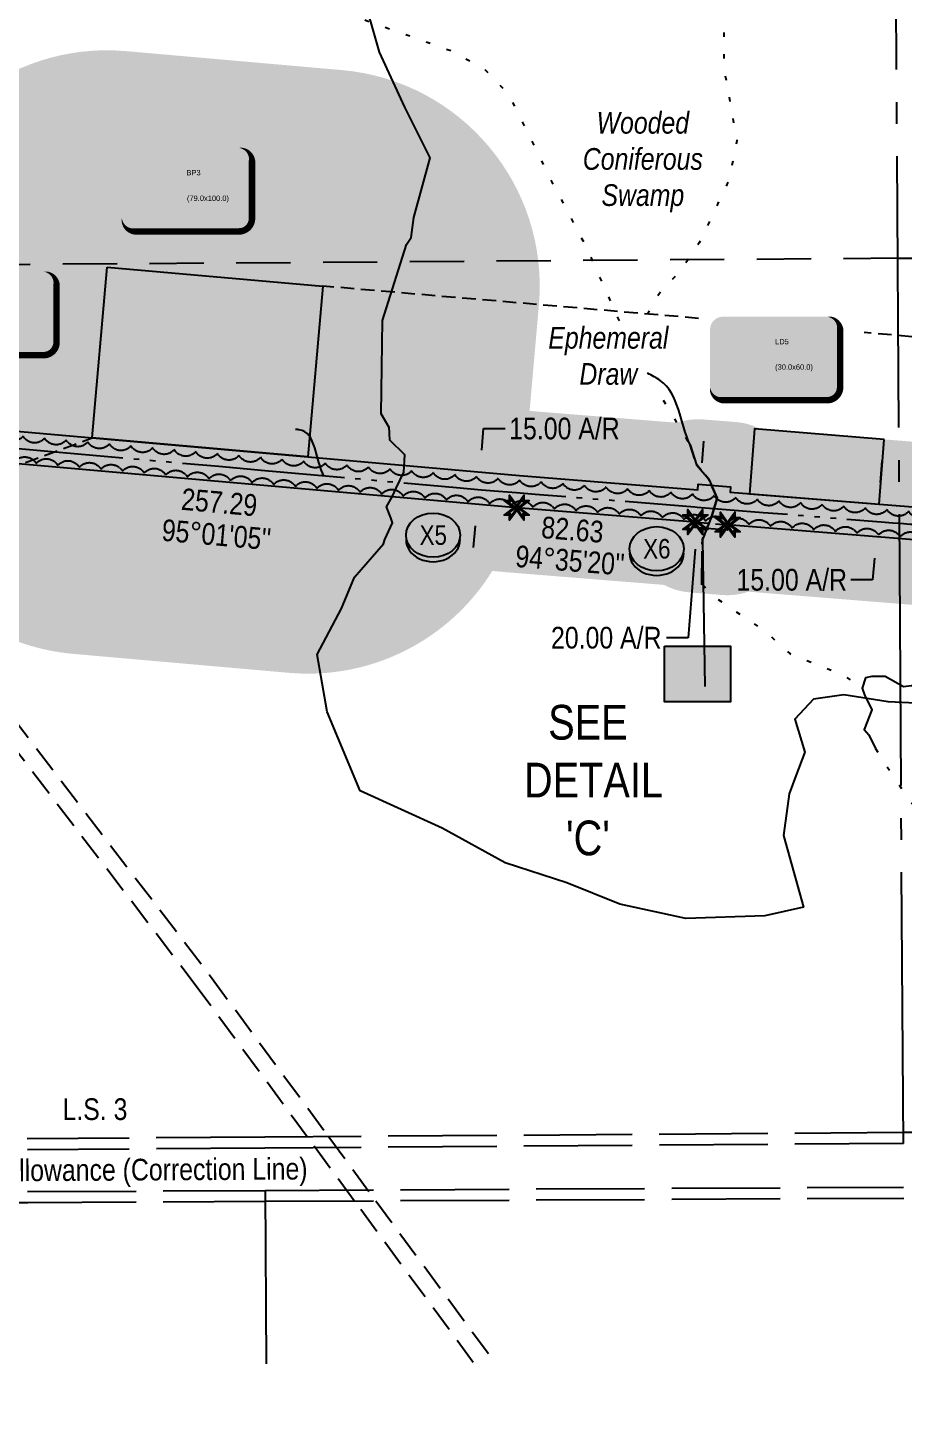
# Model space of a CAD drawing. Extents: x 522868 to 559106, y 6019929 to 6031707.
# Drawn here: x 528190 to 528594, y 6029586 to 6030223 of the extents above; entities that cross this region are included whole.
import ezdxf
from ezdxf.enums import TextEntityAlignment as Align

# ---------------------------------------------------------------- set-up
doc = ezdxf.new("R2018")
doc.units = 0
doc.header["$LTSCALE"] = 5
doc.header["$PDSIZE"] = 0.5
for name, pattern in [('0', [1, 1, 0]), ('foc-ACCESSROAD', [3.75, 2.5, -1.25]), ('foc-LSD', [8, 5, -3]), ('foc-QUARTERLINE', [33, 25, -3, 2, -3]), ('foc-SEISMIC', [20.5, 15, -1, 0.5, -1, 0.5, -1, 0.5, -1]), ('foc-TIELINE', [1.875, 1.25, -0.625]), ('foc-TOPO-ephemeral', [6.25, 3.125, -0.625, 0.625, -0.625, 0.625, -0.625]), ('foc-TRAV', [1.875, 1.25, -0.625]), ('foc-UNSURVEYED', [12.5, 10, -2.5]), ('foc-WHEELTRACKS', [2, 0.4, -1.6])]:
    doc.linetypes.add(name, pattern=pattern)
doc.layers.get('Defpoints').update_dxf_attribs({"color": 9})
for name, color, linetype in [('AS-SEISMIC', 224, 'foc-SEISMIC'), ('AS-UNDERLAY-H', 141, 'Continuous'), ('DETAIL-T', 7, 'Continuous'), ('F-AR', 190, 'foc-ACCESSROAD'), ('L-BD', 7, 'Continuous'), ('L-DETAIL-T', 3, 'Continuous'), ('L-MON', 1, 'Continuous'), ('L-ROAD-T', 7, 'Continuous'), ('L-SECQ', 8, 'foc-QUARTERLINE'), ('L-SECTION-LSD', 7, 'foc-LSD'), ('L-USEC', 7, 'foc-UNSURVEYED'), ('P-BUFFER-H 30m', 51, 'Continuous'), ('P-CROSSINGS', 250, 'Continuous'), ('P-PROPOSED', 10, 'Continuous'), ('P-PROPOSED-H', 21, 'Continuous'), ('P-TEMP-BLOCKS', 250, 'Continuous'), ('P-TEMP-H', 41, 'Continuous'), ('P-TEMP_WORKSPACE', 46, 'Continuous'), ('P-TRAV', 4, 'foc-TRAV'), ('P-TXT', 4, 'Continuous'), ('T-BUSH', 110, '0'), ('T-CREEK', 160, 'Continuous'), ('T-DRAW', 143, 'foc-TOPO-ephemeral'), ('T-TIE', 201, 'foc-TIELINE'), ('T-WATER-P3', 160, 'foc-WHEELTRACKS'), ('T-WATER-T', 170, 'Continuous'), ('WETLAND', 143, 'Continuous'), ('WETLAND-T', 146, 'Continuous')]:
    doc.layers.add(name, color=color, linetype=linetype)
doc.styles.add('100L', font='ARIALN.TTF', dxfattribs={"height": 11})
doc.styles.add('80CG', font='ARIALN.TTF', dxfattribs={"height": 10})
doc.styles.add('80L', font='ARIALN.TTF', dxfattribs={"height": 10})
doc.styles.add('Crossing', font='ARIALN.TTF', dxfattribs={"height": 10})
doc.styles.add('foc-LtypeFont', font='ARIALN.TTF', dxfattribs={"height": 7.35})
doc.styles.get("Standard").update_dxf_attribs({"font": 'ARIALN.TTF'})
doc.linetypes.add('foc-TOPO-flowdirection-NOLINE', pattern='A,0,[">",foc-LtypeFont,S=0.3,R=0,X=0,Y=-0.945],-20,[">",foc-LtypeFont,S=0.3,R=0,X=0,Y=-0.945],0', length=20)
doc.dimstyles.new('Compass 5 000', dxfattribs={"dimscale": 5, "dimtxt": 9, "dimasz": 2, "dimexe": 0.2, "dimexo": 0.0625, "dimgap": 0.5, "dimtad": 0, "dimtih": 1, "dimtoh": 1, "dimzin": 0, "dimdsep": 46, "dimtxsty": '80CG', "dimcen": 0.1, "dimse1": 1, "dimse2": 1, "dimclrd": 256, "dimclrt": 256, "dimaunit": 1, "dimadec": 4, "dimazin": 0, "dimtfac": 0.06, "dimtofl": 0, "dimtmove": 0, "dimatfit": 1, "dimfxl": 0.2, "dimtolj": 1, "dimtzin": 0, "dimlwd": -1, "dimarcsym": 0})

# ---------------------------------------------------------------- blocks, each defined once
blk = doc.blocks.new('TEMP')
h = blk.add_hatch(color=255)
h.dxf.hatch_style = 1
h.paths.add_polyline_path([(0, 0.25), (-0.67, 1.15), (-0.67, 0.67), (-1.15, 0.67), (-0.25, 0), (-1.15, -0.67), (-0.67, -0.67), (-0.67, -1.15), (0, -0.25), (0.67, -1.15), (0.67, -0.67), (1.15, -0.67), (0.25, 0), (1.15, 0.67), (0.67, 0.67), (0.67, 1.15)])
h.paths.add_polyline_path([(0.57, 0.85), (0.57, 0.57), (0.85, 0.57), (0.08, 0), (0.85, -0.57), (0.57, -0.57), (0.57, -0.85), (0, -0.08), (-0.57, -0.85), (-0.57, -0.57), (-0.85, -0.57), (-0.08, 0), (-0.85, 0.57), (-0.57, 0.57), (-0.57, 0.85), (0, 0.08)], flags=16)
h = blk.add_hatch(color=1)
h.dxf.hatch_style = 1
h.paths.add_polyline_path([(0, 0.08), (-0.57, 0.85), (-0.57, 0.57), (-0.85, 0.57), (-0.08, 0), (-0.85, -0.57), (-0.57, -0.57), (-0.57, -0.85), (0, -0.08), (0.57, -0.85), (0.57, -0.57), (0.85, -0.57), (0.08, 0), (0.85, 0.57), (0.57, 0.57), (0.57, 0.85)])
at = {"color": 1}
for p, q in [((-0.08, 0), (0.08, 0)), ((0, 0.08), (0, -0.08))]:
    blk.add_line(p, q, dxfattribs=at)
at = {"color": 255, "flags": 128}
blk.add_lwpolyline([(-0.25, 0), (-1.15, 0.67), (-0.67, 0.67), (-0.67, 1.15), (0, 0.25), (0.67, 1.15), (0.67, 0.67), (1.15, 0.67), (0.25, 0), (1.15, -0.67), (0.67, -0.67), (0.67, -1.15), (0, -0.25), (-0.67, -1.15), (-0.67, -0.67), (-1.15, -0.67)], close=True, dxfattribs=at)
at = {"color": 1, "flags": 128}
blk.add_lwpolyline([(-0.08, 0), (-0.85, 0.57), (-0.57, 0.57), (-0.57, 0.85), (0, 0.08), (0.57, 0.85), (0.57, 0.57), (0.85, 0.57), (0.08, 0), (0.85, -0.57), (0.57, -0.57), (0.57, -0.85), (0, -0.08), (-0.57, -0.85), (-0.57, -0.57), (-0.85, -0.57)], close=True, dxfattribs=at)
blk = doc.blocks.new('*D41')
at = {"layer": 'Defpoints', "color": 0, "transparency": 16777216}
for p in [(528344.24, 6030022.98), (528398.5, 6030018.21), (528342.93, 6030008.04)]:
    blk.add_point(p, dxfattribs=at)
at = {"layer": 'P-TXT', "transparency": 16777216}
for p, q in [((528399.38, 6030028.18), (528400.25, 6030038.14)), ((528400.25, 6030038.14), (528410.25, 6030038.14)), ((528396.32, 6029993.32), (528395.44, 6029983.36))]:
    blk.add_line(p, q, dxfattribs=at)
for points in [[(528397.72, 6030028.32), (528401.04, 6030028.03), (528398.5, 6030018.21)], [(528394.66, 6029993.46), (528397.98, 6029993.17), (528397.19, 6030003.28)]]:
    blk.add_solid(points, dxfattribs=at)
at = {"layer": 'P-TXT', "transparency": 16777216, "insert": (528437.53, 6030038.14), "char_height": 10, "attachment_point": 5, "style": '80CG'}
blk.add_mtext('\\A1;15.00 A/R', dxfattribs=at)
blk = doc.blocks.new('*U53')
h = blk.add_hatch(color=191)
edge = h.paths.add_edge_path()
edge.add_line((-24, -20), (24, -20))
edge.add_arc((24, -14), 6, 270, 360)
edge.add_line((30, -14), (30, 12.5))
edge.add_arc((24, 12.5), 6, 0, 90)
edge.add_line((24, 18.5), (-24, 18.5))
edge.add_arc((-24, 12.5), 6, 90, 180)
edge.add_line((-30, 12.5), (-30, -14))
edge.add_arc((-24, -14), 6, 180, 270)
at = {"color": 250, "flags": 128}
blk.add_lwpolyline([(-24, -20, 3, 3, 0), (24, -20, 3, 3, 0.414214), (30, -14, 3, 3, 0), (30, 12.5, 3, 0, 0.414214), (24, 18.5, 0, 0, 0), (-24, 18.5, 0, 0, 0.414214), (-30, 12.5, 0, 0, 0), (-30, -14, 0, 3, 0.414214)], format="xyseb", close=True, dxfattribs=at)
at = {"flags": 128}
blk.add_lwpolyline([(-11.38, -17.89, 0, 7.5, 0), (0, 0, 0, 0, 0)], format="xyseb", dxfattribs=at)
at = {"color": 250, "lineweight": 30, "flags": 104}
blk.add_attdef('TEMP_AREA_W1', text='', height=12, dxfattribs=at).set_placement((0, 8.26), align=Align.MIDDLE_CENTER)
blk.add_attdef('ENTER_TEXT', text='', height=9, dxfattribs=at).set_placement((0, -3.47), align=Align.TOP_CENTER)
blk = doc.blocks.new('*U67')
h = blk.add_hatch(color=254)
edge = h.paths.add_edge_path()
edge.add_line((-34, -20), (34, -20))
edge.add_arc((34, -14), 6, 270, 360)
edge.add_line((40, -14), (40, 12.5))
edge.add_arc((34, 12.5), 6, 0, 90)
edge.add_line((34, 18.5), (-34, 18.5))
edge.add_arc((-34, 12.5), 6, 90, 180)
edge.add_line((-40, 12.5), (-40, -14))
edge.add_arc((-34, -14), 6, 180, 270)
at = {"color": 1, "flags": 128}
blk.add_lwpolyline([(-34, -20, 3, 3, 0), (34, -20, 3, 3, 0.414214), (40, -14, 3, 3, 0), (40, 12.5, 3, 0, 0.414214), (34, 18.5, 0, 0, 0), (-34, 18.5, 0, 0, 0.414214), (-40, 12.5, 0, 0, 0), (-40, -14, 0, 3, 0.414214)], format="xyseb", close=True, dxfattribs=at)
blk.add_lwpolyline([(56.38, -58.12, 0, 10, 0), (0, 0, 5, 5, 0)], format="xyseb", dxfattribs=at)
at = {"color": 1, "lineweight": 30, "flags": 104}
blk.add_attdef('ENTER_TEXT', text='', height=10, dxfattribs=at).set_placement((-0.35, 0), align=Align.MIDDLE_CENTER)
blk = doc.blocks.new('xing2')
h = blk.add_hatch(color=50)
h.dxf.hatch_style = 1
edge = h.paths.add_edge_path()
edge.add_ellipse((0, 0), major_axis=(-12.5, 0), ratio=0.816297, start_angle=0, end_angle=360)
h = blk.add_hatch(color=250)
h.dxf.hatch_style = 1
edge = h.paths.add_edge_path()
edge.add_ellipse((0, -2.05), major_axis=(-12.5, 0), ratio=0.816297, start_angle=0, end_angle=180)
edge.add_line((12.5, -2.05), (12.5, 0))
edge.add_ellipse((0, 0), major_axis=(-12.5, 0), ratio=0.816297, start_angle=0, end_angle=180, ccw=False)
edge.add_line((-12.5, 0), (-12.5, -2.05))
at = {"color": 250}
blk.add_ellipse((0, 0), major_axis=(-12.5, 0), ratio=0.816297, dxfattribs=at)
blk.add_ellipse((0, -2.05), major_axis=(-12.5, 0), ratio=0.816297, start_param=0, end_param=3.141593, dxfattribs=at)
at = {"color": 250, "style": 'Crossing'}
blk.add_attdef('CROSSING', text='', height=9, dxfattribs=at).set_placement((0.09, 0.02), align=Align.MIDDLE_CENTER)
at = {"color": 250, "style": 'Crossing', "flags": 1}
for tag, p in [('OWNER', (0.09, -12.49)), ('DESCRIPTION', (0.09, -25.77)), ('LOCATION', (0.09, -39.3)), ('DWG_REF', (0.09, -52.84))]:
    blk.add_attdef(tag, text='', height=9, dxfattribs=at).set_placement(p, align=Align.MIDDLE_CENTER)
blk = doc.blocks.new('*D79')
at = {"layer": 'Defpoints', "color": 0, "linetype": 'Continuous', "transparency": 16777216}
for p in [(528500.19, 6030012.42), (528505.88, 6030011.97), (528504.28, 6029992.04)]:
    blk.add_point(p, dxfattribs=at)
at = {"layer": 'P-TXT', "transparency": 16777216}
for p, q in [((528500.99, 6030022.39), (528501.79, 6030032.36)), ((528497.8, 6029982.53), (528494.53, 6029941.74)), ((528494.53, 6029941.74), (528484.53, 6029941.74))]:
    blk.add_line(p, q, dxfattribs=at)
at = {"layer": 'P-TXT', "linetype": 'Continuous', "transparency": 16777216}
for points in [[(528499.33, 6030022.52), (528502.65, 6030022.26), (528500.19, 6030012.42)], [(528496.14, 6029982.66), (528499.46, 6029982.39), (528498.6, 6029992.5)]]:
    blk.add_solid(points, dxfattribs=at)
at = {"layer": 'P-TXT', "linetype": 'Continuous', "transparency": 16777216, "insert": (528456.8, 6029941.74), "char_height": 10, "attachment_point": 5, "style": '80CG'}
blk.add_mtext('\\A1;20.00 A/R', dxfattribs=at)
blk = doc.blocks.new('*D82')
at = {"layer": 'Defpoints', "color": 0, "linetype": 'Continuous', "transparency": 16777216}
for p in [(528569.08, 6030004.39), (528567.88, 6029989.44), (528581.23, 6029988.37)]:
    blk.add_point(p, dxfattribs=at)
at = {"layer": 'P-TXT', "transparency": 16777216}
for p, q in [((528583.23, 6030013.28), (528584.03, 6030023.25)), ((528580.43, 6029978.4), (528579.63, 6029968.43)), ((528579.63, 6029968.43), (528569.63, 6029968.43))]:
    blk.add_line(p, q, dxfattribs=at)
at = {"layer": 'P-TXT', "linetype": 'Continuous', "transparency": 16777216}
for points in [[(528581.57, 6030013.42), (528584.89, 6030013.15), (528582.43, 6030003.31)], [(528578.77, 6029978.54), (528582.09, 6029978.27), (528581.23, 6029988.37)]]:
    blk.add_solid(points, dxfattribs=at)
at = {"layer": 'P-TXT', "linetype": 'Continuous', "transparency": 16777216, "insert": (528542.35, 6029968.43), "char_height": 10, "attachment_point": 5, "style": '80CG'}
blk.add_mtext('\\A1;15.00 A/R', dxfattribs=at)

msp = doc.modelspace()

# ---------------------------------------------------------------- hatches: boundary and pattern name
at = {"layer": 'AS-UNDERLAY-H', "linetype": 'Continuous'}
h = msp.add_hatch(color=256, dxfattribs=at)
h.dxf.hatch_style = 1
h.paths.add_polyline_path([(528483.668, 6029937.826), (528514.048, 6029937.826), (528514.048, 6029912.27), (528483.668, 6029912.27)])
at = {"layer": 'P-BUFFER-H 30m'}
h = msp.add_hatch(color=256, dxfattribs=at)
h.dxf.hatch_style = 1
edge = h.paths.add_edge_path()
edge.add_line((529035.213, 6029949.68), (528931.603, 6029960.251))
edge.add_line((528931.603, 6029960.251), (528703.443, 6029978.562))
edge.add_line((528703.443, 6029978.562), (528703.243, 6029976.071))
edge.add_line((528703.243, 6029976.071), (528688.299, 6029977.271))
edge.add_line((528688.299, 6029977.271), (528688.499, 6029979.761))
edge.add_line((528688.499, 6029979.761), (528642.785, 6029983.43))
edge.add_line((528642.785, 6029983.43), (528512.769, 6029993.865))
edge.add_line((528512.769, 6029993.865), (528512.57, 6029991.376))
edge.add_line((528512.57, 6029991.376), (528497.625, 6029992.574))
edge.add_line((528497.625, 6029992.574), (528497.825, 6029995.064))
edge.add_line((528497.825, 6029995.064), (528415.504, 6030001.671))
edge.add_line((528415.504, 6030001.671), (528159.339, 6030024.163))
edge.add_line((528159.339, 6030024.163), (528088.869, 6030028.279))
edge.add_line((528088.869, 6030028.279), (528112.914, 6029996.839))
edge.add_line((528112.914, 6029996.839), (528127.226, 6029996.003))
edge.add_arc((528219.705, 6030033.912), 99.947, 202.289774, 264.982224)
edge.add_line((528210.963, 6029934.348), (528310.527, 6029925.606))
edge.add_arc((528319.269, 6030025.17), 99.947, 264.982224, 328.23854)
edge.add_line((528404.249, 6029972.56), (528412.881, 6029971.802))
edge.add_arc((528415.504, 6030001.671), 29.984, 264.982224, 265.411424)
edge.add_line((528413.105, 6029971.783), (528483.482, 6029966.135))
edge.add_arc((528497.625, 6029992.574), 29.984, 241.85496, 265.418338)
edge.add_line((528495.23, 6029962.685), (528510.175, 6029961.488))
edge.add_arc((528512.57, 6029991.376), 29.984, 265.418338, 288.959234)
edge.add_line((528522.312, 6029963.018), (528640.387, 6029953.542))
edge.add_line((528640.387, 6029953.542), (528674.156, 6029950.832))
edge.add_arc((528688.299, 6029977.271), 29.984, 241.855003, 265.411468)
edge.add_line((528685.901, 6029947.383), (528700.845, 6029946.183))
edge.add_arc((528703.243, 6029976.071), 29.984, 265.411468, 288.967932)
edge.add_line((528712.989, 6029947.715), (528928.881, 6029930.388))
edge.add_line((528928.881, 6029930.388), (529023.03, 6029920.783))
edge.add_arc((529116.271, 6029956.776), 99.947, 201.107373, 216.162803)
edge.add_line((529035.579, 6029897.799), (529035.213, 6029949.68))
edge = h.paths.add_edge_path()
edge.add_line((528326.175, 6030103.826), (528319.269, 6030025.17))
edge.add_line((528319.269, 6030025.17), (528416.759, 6030016.611))
edge.add_line((528416.759, 6030016.611), (528499.025, 6030010.008))
edge.add_line((528499.025, 6030010.008), (528499.224, 6030012.499))
edge.add_line((528499.224, 6030012.499), (528514.164, 6030011.302))
edge.add_line((528514.164, 6030011.302), (528513.965, 6030008.809))
edge.add_line((528513.965, 6030008.809), (528643.985, 6029998.374))
edge.add_line((528643.985, 6029998.374), (528689.699, 6029994.705))
edge.add_line((528689.699, 6029994.705), (528689.898, 6029997.196))
edge.add_line((528689.898, 6029997.196), (528704.843, 6029995.997))
edge.add_line((528704.843, 6029995.997), (528704.643, 6029993.506))
edge.add_line((528704.643, 6029993.506), (528932.963, 6029975.182))
edge.add_line((528932.963, 6029975.182), (529035.106, 6029964.761))
edge.add_line((529035.106, 6029964.761), (529034.28, 6030081.821))
edge.add_arc((529122.826, 6030035.462), 99.947, 152.365305, 175.238314)
edge.add_line((529023.223, 6030043.759), (529019.288, 6029996.515))
edge.add_line((529019.288, 6029996.515), (528936.007, 6030005.011))
edge.add_arc((528932.963, 6029975.182), 29.984, 84.17472, 85.411468)
edge.add_line((528935.362, 6030005.07), (528718.986, 6030022.435))
edge.add_arc((528704.843, 6029995.997), 29.984, 61.855004, 85.411468)
edge.add_line((528707.241, 6030025.885), (528692.297, 6030027.084))
edge.add_arc((528689.898, 6029997.196), 29.984, 85.411468, 108.967932)
edge.add_line((528680.152, 6030025.552), (528646.384, 6030028.262))
edge.add_line((528646.384, 6030028.262), (528528.312, 6030037.738))
edge.add_arc((528514.164, 6030011.302), 29.984, 61.846311, 85.418338)
edge.add_line((528516.56, 6030041.19), (528501.62, 6030042.387))
edge.add_arc((528499.224, 6030012.499), 29.984, 85.418338, 108.967889)
edge.add_line((528489.478, 6030040.855), (528421.457, 6030046.314))
edge.add_line((528421.457, 6030046.314), (528425.739, 6030095.084))
edge.add_arc((528326.175, 6030103.826), 99.947, 354.982224, 444.982224)
edge.add_line((528334.917, 6030203.391), (528235.353, 6030212.132))
edge.add_arc((528226.611, 6030112.568), 99.947, 84.982224, 174.982224)
edge.add_line((528127.047, 6030121.31), (528122.661, 6030071.358))
edge.add_line((528122.661, 6030071.358), (528078.681, 6030073.927))
edge.add_arc((528076.933, 6030043.994), 29.984, 86.657073, 90)
edge.add_line((528076.933, 6030073.978), (528053.919, 6030073.978))
edge.add_line((528053.919, 6030073.978), (528076.851, 6030043.994))
edge.add_line((528076.851, 6030043.994), (528076.933, 6030043.994))
edge.add_line((528076.933, 6030043.994), (528160.432, 6030039.117))
edge.add_line((528160.432, 6030039.117), (528219.705, 6030033.912))
edge.add_line((528219.705, 6030033.912), (528226.611, 6030112.568))
edge.add_line((528226.611, 6030112.568), (528326.175, 6030103.826))
at = {"layer": 'P-PROPOSED-H', "linetype": 'Continuous'}
h = msp.add_hatch(color=256, dxfattribs=at)
h.dxf.hatch_style = 1
h.paths.add_polyline_path([(527339.629, 6029649.96), (527327.38, 6029641.315), (527325.939, 6029643.357), (527283.046, 6029613.087), (527170.229, 6029533.56), (527171.674, 6029531.511), (527159.42, 6029522.873), (527157.976, 6029524.922), (526897.098, 6029341.024), (526884.797, 6029317.394), (526883.638, 6028956.14), (526872.377, 6028956.133), (526868.646, 6028956.312), (526869.878, 6029340.178), (527149.338, 6029537.176), (527147.909, 6029539.202), (527160.158, 6029547.846), (527161.591, 6029545.814), (527274.408, 6029625.341), (527317.295, 6029655.606), (527315.854, 6029657.648), (527328.104, 6029666.292), (527329.544, 6029664.25), (527867.649, 6030043.994), (528076.933, 6030043.994), (528160.432, 6030039.117), (528416.759, 6030016.611), (528499.025, 6030010.008), (528499.224, 6030012.499), (528514.164, 6030011.302), (528513.965, 6030008.809), (528643.985, 6029998.374), (528689.699, 6029994.705), (528689.898, 6029997.196), (528704.843, 6029995.997), (528704.643, 6029993.506), (528932.963, 6029975.182), (529100.692, 6029958.07), (529219.551, 6029948.169), (529399.956, 6029946.538), (529405.324, 6029946.534), (529405.326, 6029949.033), (529420.318, 6029949.021), (529420.316, 6029946.522), (529630.599, 6029946.358), (529759.496, 6029947.855), (529989.84, 6029954.006), (530113.112, 6029954.523), (530101.633, 6029939.483), (529990.072, 6029939.015), (529759.783, 6029932.865), (529630.681, 6029931.366), (529420.304, 6029931.53), (529420.302, 6029929.032), (529405.31, 6029929.043), (529405.312, 6029931.542), (529399.883, 6029931.546), (529218.86, 6029933.182), (529099.309, 6029943.141), (528931.603, 6029960.251), (528703.443, 6029978.562), (528703.243, 6029976.071), (528688.299, 6029977.271), (528688.499, 6029979.761), (528642.785, 6029983.43), (528512.769, 6029993.865), (528512.57, 6029991.376), (528497.625, 6029992.574), (528497.825, 6029995.064), (528415.504, 6030001.671), (528159.339, 6030024.163), (528076.495, 6030029.002), (527887.398, 6030029.002), (527860.157, 6030020.358), (527338.188, 6029652.001)])
at = {"layer": 'P-TEMP-H', "linetype": 'Continuous'}
h = msp.add_hatch(color=256, dxfattribs=at)
h.dxf.hatch_style = 1
h.paths.add_polyline_path([(528226.611, 6030112.568), (528326.175, 6030103.826), (528319.269, 6030025.17), (528219.705, 6030033.912)])
h = msp.add_hatch(color=256, dxfattribs=at)
h.dxf.hatch_style = 1
h.paths.add_polyline_path([(528584.992, 6030033.193), (528525.216, 6030037.991), (528522.817, 6030008.103), (528582.593, 6030003.305)])

# ---------------------------------------------------------------- linework, layer by layer
at = {"layer": 'AS-SEISMIC', "flags": 128}
msp.add_lwpolyline([(528642.508, 6029990.321), (528605.248, 6029993.311), (528599.145, 6029993.801), (528597.902, 6029993.901), (528597.12, 6029993.964), (528592.18, 6029994.36), (528589.012, 6029994.615), (528583.597, 6029995.048), (528529.216, 6029999.413), (528498.785, 6030001.855), (528497.625, 6030001.949), (528443.387, 6030006.302), (528424.068, 6030007.852), (528415.374, 6030008.55), (528407.097, 6030009.214), (528401.216, 6030009.686), (528399.251, 6030009.86), (528387.784, 6030010.88), (528299.303, 6030018.744), (528278.087, 6030020.63), (528199.356, 6030027.627), (528168.391, 6030030.378), (528164.311, 6030030.741), (528159.263, 6030031.037)], dxfattribs=at)
at = {"layer": 'AS-UNDERLAY-H', "linetype": 'Continuous'}
msp.add_lwpolyline([(528483.668, 6029937.826), (528514.048, 6029937.826), (528514.048, 6029912.27), (528483.668, 6029912.27)], close=True, dxfattribs=at)
at = {"layer": 'F-AR'}
for points in [[(528395.487, 6029607.802), (528340.632, 6029682.281), (528318.939, 6029711.727), (528268.201, 6029780.624), (528104.224, 6029995.032)], [(528114.296, 6029995.032), (528274.66, 6029785.348), (528328.825, 6029711.799), (528350.534, 6029682.331), (528405.375, 6029607.87)]]:
    msp.add_lwpolyline(points, dxfattribs=at)
at = {"layer": 'L-SECQ', "flags": 128}
for points in [[(528593.792, 6029708.678), (528588.886, 6030484.627)], [(528299.466, 6029687.104), (528299.963, 6029607.138)]]:
    msp.add_lwpolyline(points, dxfattribs=at)
at = {"layer": 'L-SECTION-LSD', "flags": 128}
for points in [[(528591.213, 6030116.642), (529398.981, 6030122.417)], [(528591.213, 6030116.642), (527783.447, 6030110.847)]]:
    msp.add_lwpolyline(points, dxfattribs=at)
at = {"layer": 'L-USEC'}
for p, q in [((528299.314, 6029711.604), (528189.835, 6029710.82)), ((528593.761, 6029713.708), (528299.314, 6029711.604)), ((528699.912, 6029714.468), (528593.761, 6029713.708)), ((528299.35, 6029706.577), (528189.871, 6029705.793)), ((528593.797, 6029708.681), (528299.35, 6029706.577)), ((528189.992, 6029686.55), (528299.472, 6029687.102)), ((528299.472, 6029687.102), (528593.926, 6029688.588)), ((527898.885, 6029680.053), (528190.017, 6029681.523)), ((528190.017, 6029681.523), (528299.497, 6029682.075)), ((528299.497, 6029682.075), (528593.951, 6029683.561))]:
    msp.add_line(p, q, dxfattribs=at)
at = {"layer": 'P-TEMP_WORKSPACE'}
for points in [[(528226.611, 6030112.568), (528326.175, 6030103.826), (528319.269, 6030025.17), (528219.705, 6030033.912)], [(528584.992, 6030033.193), (528525.216, 6030037.991), (528522.817, 6030008.103), (528582.593, 6030003.305)]]:
    msp.add_lwpolyline(points, close=True, dxfattribs=at)
at = {"layer": 'P-TRAV', "flags": 128}
msp.add_lwpolyline([(528497.825, 6029995.064), (528512.769, 6029993.865)], dxfattribs=at)
at = {"layer": 'T-BUSH', "flags": 128}
for points in [[(528661.249, 6030153.516, -0.5205671), (528659.747, 6030143.635, -0.5205671), (528658.245, 6030133.754, -0.5205671), (528656.743, 6030123.873, -0.5205671), (528655.241, 6030113.991, -0.5205671), (528653.739, 6030104.11, -0.5205671), (528652.237, 6030094.229, -0.5205671), (528650.735, 6030084.348, -0.5205671), (528649.233, 6030074.467, -0.5205671), (528647.731, 6030064.585, -0.5205671), (528646.229, 6030054.704, -0.5205671), (528644.727, 6030044.823, -0.5205671), (528643.225, 6030034.942, -0.5205671), (528641.723, 6030025.06, -0.5205671), (528640.221, 6030015.179, -0.5205671), (528638.719, 6030005.298, -0.5205671), (528636.079, 6029996.853, -0.5205671), (528626.116, 6029997.652, -0.5205671), (528616.154, 6029998.452, -0.5205671), (528606.191, 6029999.252, -0.5205671), (528596.228, 6030000.051, -0.5205671), (528586.266, 6030000.851, -0.5205671), (528576.303, 6030001.65, -0.5205671), (528566.34, 6030002.45, -0.5205671), (528556.377, 6030003.249, -0.5205671), (528546.415, 6030004.049, -0.5205671), (528536.452, 6030004.849, -0.5205671), (528526.489, 6030005.648, -0.5205671), (528516.527, 6030006.448, -0.5205671), (528506.564, 6030007.247, -0.5205671), (528496.601, 6030008.047, -0.5205671), (528486.639, 6030008.847, -0.5205671), (528476.676, 6030009.646, -0.5205671), (528466.713, 6030010.446, -0.5205671), (528456.751, 6030011.245, -0.5205671), (528446.788, 6030012.045, -0.5205671), (528436.825, 6030012.845, -0.5205671), (528426.862, 6030013.644, -0.5205671), (528416.9, 6030014.444, -0.5205671), (528406.937, 6030015.243, -0.5205671), (528396.978, 6030016.083, -0.5205671), (528387.022, 6030016.968, -0.5205671), (528377.067, 6030017.853, -0.5205671), (528367.111, 6030018.738, -0.5205671), (528357.156, 6030019.623, -0.5205671), (528347.2, 6030020.507, -0.5205671), (528337.245, 6030021.392, -0.5205671), (528327.289, 6030022.277, -0.5205671), (528317.334, 6030023.162, -0.5205671), (528307.378, 6030024.047, -0.5205671), (528297.423, 6030024.932, -0.5205671), (528287.467, 6030025.816, -0.5205671), (528277.512, 6030026.701, -0.5205671), (528267.556, 6030027.586, -0.5205671), (528257.601, 6030028.471, -0.5205671), (528247.645, 6030029.356, -0.5205671), (528237.69, 6030030.24, -0.5205671), (528227.734, 6030031.125, -0.5205671), (528217.779, 6030032.01, -0.5205671), (528207.823, 6030032.895, -0.5205671), (528197.868, 6030033.779, -0.5205671), (528187.912, 6030034.664, -0.5205671), (528177.957, 6030035.549, -0.5205671), (528168.001, 6030036.434, -0.5205671), (528164.331, 6030043.023, -0.5205671), (528164.39, 6030053.018, -0.5205671), (528164.449, 6030063.012, -0.5205671), (528164.508, 6030073.007, -0.5205671), (528164.567, 6030083.001, -0.5205671), (528164.626, 6030092.996, -0.5205671), (528164.685, 6030102.99, -0.5205671), (528164.744, 6030112.985, -0.5205671), (528164.803, 6030122.98, -0.5205671), (528164.862, 6030132.974, -0.5205671), (528164.921, 6030142.969, -0.5205671), (528164.979, 6030152.963, -0.5205671), (528165.038, 6030162.958, -0.5205671), (528165.097, 6030172.952, -0.5205671), (528165.156, 6030182.947, -0.5205671), (528165.215, 6030192.942, -0.5205671), (528165.281, 6030204.196, -0.5205671)], [(528163.633, 6029944.608, -0.520567), (528163.705, 6029954.602, -0.5205671), (528163.778, 6029964.597, -0.5205671), (528163.85, 6029974.591, -0.5205671), (528163.923, 6029984.586, -0.5205671), (528163.996, 6029994.58, -0.5205671), (528164.068, 6030004.574, -0.5205671), (528164.141, 6030014.569, -0.5205671), (528164.214, 6030024.563, -0.5205671), (528174.005, 6030023.859, -0.5205671), (528183.961, 6030022.974, -0.5205671), (528193.916, 6030022.09, -0.5205671), (528203.872, 6030021.205, -0.5205671), (528213.827, 6030020.32, -0.5205671), (528223.782, 6030019.435, -0.5205671), (528233.738, 6030018.551, -0.5205671), (528243.693, 6030017.666, -0.5205671), (528253.649, 6030016.781, -0.5205671), (528263.604, 6030015.896, -0.5205671), (528273.56, 6030015.012, -0.5205671), (528283.515, 6030014.127, -0.5205671), (528293.471, 6030013.242, -0.5205671), (528303.426, 6030012.357, -0.5205671), (528313.382, 6030011.472, -0.5205671), (528323.337, 6030010.587, -0.5205671), (528333.293, 6030009.703, -0.5205671), (528343.248, 6030008.818, -0.5205671), (528353.204, 6030007.933, -0.5205671), (528363.159, 6030007.048, -0.5205671), (528373.115, 6030006.163, -0.5205671), (528383.07, 6030005.278, -0.5205671), (528393.026, 6030004.393, -0.5205671), (528402.983, 6030003.528, -0.5205671), (528412.946, 6030002.729, -0.5205671), (528422.908, 6030001.929, -0.5205671), (528432.871, 6030001.13, -0.5205671), (528442.834, 6030000.33, -0.5205671), (528452.796, 6029999.531, -0.5205671), (528462.759, 6029998.731, -0.5205671), (528472.722, 6029997.931, -0.5205671), (528482.684, 6029997.132, -0.5205671), (528492.647, 6029996.332, -0.5205671), (528502.61, 6029995.532, -0.5205671), (528512.573, 6029994.733, -0.5205671), (528522.535, 6029993.933, -0.5205671), (528532.498, 6029993.134, -0.5205671), (528542.461, 6029992.334, -0.5205671), (528552.423, 6029991.535, -0.5205671), (528562.386, 6029990.735, -0.5205671), (528572.349, 6029989.935, -0.5205671), (528582.311, 6029989.136, -0.5205671), (528592.274, 6029988.337, -0.5205671), (528602.237, 6029987.537, -0.5205671), (528612.2, 6029986.737, -0.5205671), (528622.162, 6029985.938, -0.5205671), (528632.125, 6029985.138, -0.3056735), (528635.341, 6029981.461, -0.3056735)]]:
    msp.add_lwpolyline(points, format="xyb", dxfattribs=at)
at = {"layer": 'T-CREEK', "linetype": 'foc-TOPO-flowdirection-NOLINE', "flags": 128}
msp.add_lwpolyline([(528670.405, 6030098.797), (528671.392, 6030095.313), (528675.165, 6030092.778), (528677.81, 6030089.686), (528676.344, 6030085.864), (528674.485, 6030084.271), (528675.297, 6030078.797), (528683.138, 6030077.056), (528686.303, 6030077.067), (528686.909, 6030073.338), (528689.068, 6030071.494), (528691.625, 6030071.444), (528694.84, 6030066.673), (528690.805, 6030063.99), (528692.84, 6030060.627), (528696.388, 6030058.925), (528692.259, 6030055.388), (528689.418, 6030051.743), (528687.427, 6030047.474), (528684.04, 6030046.629), (528684.621, 6030042.363), (528684.492, 6030038.874), (528687.996, 6030031.247), (528691.146, 6030024.257), (528692.183, 6030021.658), (528688.441, 6030016.318), (528695.402, 6030015.44), (528696.384, 6030013.589), (528692.78, 6030008.416), (528691.05, 6030004.549), (528697.597, 6029998.242), (528695.346, 6029995.137), (528699.227, 6029988.421), (528698.377, 6029981.747), (528696.339, 6029976.843), (528693.487, 6029974.62), (528691.376, 6029974.32), (528691.691, 6029967.621), (528689.552, 6029962.288), (528684.367, 6029958.615), (528683.011, 6029955.871), (528679.988, 6029955.666), (528674.553, 6029952.624), (528671.854, 6029946.811), (528665.659, 6029945.246), (528661.862, 6029943.869), (528657.807, 6029942.186), (528652.873, 6029940.419), (528648.238, 6029940.281), (528646.627, 6029941.683), (528642.878, 6029936.087), (528641.898, 6029933.841), (528640.262, 6029933.28), (528637.72, 6029928.988), (528634.567, 6029928.024), (528631.75, 6029926.634), (528628.436, 6029925.467), (528627.722, 6029928.089), (528627.93, 6029930.23), (528623.213, 6029928.693), (528619.816, 6029927.535), (528619.763, 6029924.307), (528618.072, 6029917.86), (528615.292, 6029916.44), (528610.817, 6029922.386), (528603.242, 6029921.33), (528597.568, 6029919.688), (528593.832, 6029919.193), (528585.363, 6029923.994), (528579.289, 6029923.914), (528576.334, 6029923.28), (528574.827, 6029918.609), (528575.971, 6029914.97), (528579.267, 6029908.716), (528579.247, 6029908.597), (528575.695, 6029899.526), (528577.849, 6029897.038), (528580.873, 6029890.706)], dxfattribs=at)
at = {"layer": 'T-CREEK', "flags": 128}
msp.add_lwpolyline([(528593.832, 6029919.193), (528585.363, 6029923.994), (528579.289, 6029923.914), (528576.334, 6029923.28), (528574.827, 6029918.609), (528575.971, 6029914.97), (528579.267, 6029908.716), (528579.247, 6029908.597), (528575.695, 6029899.526), (528577.849, 6029897.038), (528580.873, 6029890.706)], dxfattribs=at)
at = {"layer": 'T-DRAW', "flags": 128}
msp.add_lwpolyline([(528500.85, 6029966.106), (528501.12, 6029987.091), (528505.486, 6029997.986), (528507.941, 6030006.176), (528504.031, 6030014.904), (528498.399, 6030021.505), (528495.45, 6030030.719)], dxfattribs=at)
at = {"layer": 'T-DRAW', "linetype": 'foc-TOPO-flowdirection-NOLINE', "flags": 128}
msp.add_lwpolyline([(528495.45, 6030030.719), (528498.399, 6030021.505), (528504.031, 6030014.904), (528507.941, 6030006.176), (528505.486, 6029997.986), (528501.12, 6029987.091), (528502.217, 6029919.35)], dxfattribs=at)
at = {"layer": 'T-TIE', "flags": 128}
for points in [[(528933.961, 6030051.669), (528575.677, 6030082.415)], [(528144.95, 6030006.377), (528219.705, 6030033.912)]]:
    msp.add_lwpolyline(points, dxfattribs=at)
at = {"layer": 'T-WATER-P3', "flags": 128}
for points in [[(527897.157, 6030621.825), (527929.758, 6030545.709), (527938.543, 6030531.349), (527948.928, 6030519.826), (527971.018, 6030500.686), (527984.424, 6030491.338), (528042.495, 6030464.805), (528069.257, 6030448.267), (528082.944, 6030442.267), (528127.632, 6030427.567), (528143.031, 6030419.979), (528155.113, 6030411.873), (528188.956, 6030382.736), (528198.604, 6030370.487), (528230.472, 6030319.081), (528250.077, 6030294.209), (528297.332, 6030253.131), (528310.54, 6030243.765), (528337.795, 6030229.253), (528385.533, 6030212.219), (528400.842, 6030203.698), (528411.659, 6030192.389), (528432.25, 6030150.768), (528447.467, 6030122.037), (528467.593, 6030076.991)], [(528486.129, 6030625.629), (528487.08, 6030624.7), (528495.355, 6030612.467), (528514.887, 6030570.704), (528520.641, 6030554.966), (528531.067, 6030521.977), (528534.594, 6030501.917), (528540.158, 6030343.808), (528537.852, 6030303.619), (528534.245, 6030283.851), (528516.348, 6030240.688), (528510.989, 6030223.618), (528511.068, 6030204.092), (528517.054, 6030170.725), (528513.365, 6030152.75), (528499.658, 6030123.723), (528491.352, 6030111.234), (528481.292, 6030100.446), (528467.593, 6030076.991)], [(528467.593, 6030076.991), (528495.45, 6030030.719), (528495.45, 6030030.719)], [(528501.3, 6029966.318), (528505.654, 6029961.243), (528530.811, 6029944.201), (528541.576, 6029934.388), (528565.625, 6029924.866), (528574.827, 6029918.609)], [(528580.873, 6029890.706), (528595.094, 6029869.077), (528604.014, 6029857.456), (528625.581, 6029837.054), (528631.449, 6029821.501), (528633.699, 6029806.683), (528634.515, 6029789.663), (528636.558, 6029747.063), (528636.167, 6029680.106), (528648.077, 6029630.005), (528650.432, 6029609.572)]]:
    msp.add_lwpolyline(points, dxfattribs=at)
at = {"layer": 'WETLAND', "linetype": 'Continuous'}
msp.add_lwpolyline([(528602.675, 6029911.54), (528586.8, 6029912.202), (528566.295, 6029915.509), (528552.404, 6029913.525), (528543.806, 6029904.264), (528548.436, 6029889.051), (528544.28, 6029878.095), (528541.16, 6029869.868), (528538.514, 6029850.686), (528547.774, 6029817.613), (528529.915, 6029813.644), (528493.534, 6029812.321), (528463.107, 6029818.936), (528438.633, 6029828.858), (528410.191, 6029838.118), (528381.086, 6029853.993), (528343.383, 6029871.191), (528328.17, 6029907.572), (528323.539, 6029934.03), (528334.784, 6029955.197), (528340.737, 6029969.749), (528354.144, 6029985.071), (528354.706, 6029987.09), (528358.255, 6029994.747), (528357.416, 6029997.014), (528355.543, 6030002.08), (528358.025, 6030006.701), (528359.952, 6030010.788), (528363.421, 6030018.081), (528363.919, 6030026.079), (528357.067, 6030032.849), (528356.856, 6030035.96), (528356.829, 6030036.369), (528356.672, 6030038.683), (528352.945, 6030044.916), (528353.621, 6030088.04), (528364.734, 6030122.965), (528364.734, 6030122.965), (528366.798, 6030126.243), (528368.122, 6030135.511), (528375.53, 6030163.027), (528363.888, 6030186.311), (528352.247, 6030211.711), (528343.78, 6030241.344)], dxfattribs=at)

# ---------------------------------------------------------------- block references
at = {"layer": 'DETAIL-T', "linetype": 'Continuous'}
ref = msp.add_blockref('*U67', (528163.353, 6030092.003), dxfattribs=dict(at, xscale=0.99947305, yscale=0.99947305, zscale=0.99947305))
lines = msp.add_mtext('6030033.91 N.\\P528219.71 E.', dxfattribs={"layer": '0', "color": 1, "insert": (528163.353, 6030092.003), "char_height": 2.5, "attachment_point": 1})
ref.add_attrib('ENTER_TEXT', '', (528163.353, 6030092.003), dxfattribs={"flags": 104}).embed_mtext(lines)
at = {"layer": 'L-MON', "color": 2, "xscale": 4.997365249999909, "yscale": 4.997365249999909, "zscale": 4.997365249999909}
for p in [(528415.504, 6030001.671), (528497.825, 6029995.064), (528512.769, 6029993.865)]:
    msp.add_blockref('TEMP', p, dxfattribs=at)
at = {"layer": 'P-CROSSINGS', "linetype": 'Continuous', "xscale": 0.99947305, "yscale": 0.99947305, "zscale": 0.99947305}
for p, values in [((528376.96, 6029989.061), {'CROSSING': 'X5'}), ((528480.036, 6029982.779), {'CROSSING': 'X6'})]:
    msp.add_blockref('xing2', p, dxfattribs=at).add_auto_attribs(values)
at = {"layer": 'P-TEMP-BLOCKS'}
ref = msp.add_blockref('*U53', (528263.445, 6030149.038), dxfattribs=at)
lines = msp.add_mtext('BP3', dxfattribs={"layer": '0', "color": 250, "insert": (528263.236, 6030157.385), "char_height": 2.5, "attachment_point": 1})
ref.add_attrib('TEMP_AREA_W1', '', (528263.236, 6030157.385), dxfattribs={"flags": 104}).embed_mtext(lines)
lines = msp.add_mtext('(79.0x100.0)', dxfattribs={"layer": '0', "color": 250, "insert": (528263.448, 6030145.568), "char_height": 2.5, "attachment_point": 1})
ref.add_attrib('ENTER_TEXT', '', (528263.448, 6030145.568), dxfattribs={"flags": 104}).embed_mtext(lines)
ref = msp.add_blockref('*U53', (528534.644, 6030071.257), dxfattribs=at)
lines = msp.add_mtext('LD5', dxfattribs={"layer": '0', "color": 250, "insert": (528534.644, 6030079.522), "char_height": 2.5, "attachment_point": 1})
ref.add_attrib('TEMP_AREA_W1', '', (528534.644, 6030079.522), dxfattribs={"flags": 104}).embed_mtext(lines)
lines = msp.add_mtext('(30.0x60.0)', dxfattribs={"layer": '0', "color": 250, "insert": (528534.647, 6030067.787), "char_height": 2.5, "attachment_point": 1})
ref.add_attrib('ENTER_TEXT', '', (528534.647, 6030067.787), dxfattribs={"flags": 104}).embed_mtext(lines)

# ---------------------------------------------------------------- texts
at = {"layer": 'L-BD', "color": 5, "style": '80L'}
for s, p in [('257.29', (528278.366, 6030004.239)), ("95°01'05''", (528277.055, 6029989.304))]:
    msp.add_text(s, height=9.9947, rotation=354.9822, dxfattribs=at).set_placement(p, align=Align.MIDDLE)
at = {"layer": 'L-BD', "linetype": 'Continuous', "style": '80L'}
for s, p in [('82.63', (528441.227, 6029991.631)), ("94°35'20''", (528440.088, 6029977.434))]:
    msp.add_text(s, height=9.9947, rotation=355.4114, dxfattribs=at).set_placement(p, align=Align.MIDDLE)
at = {"layer": 'L-DETAIL-T', "insert": (528448.351, 6029876.063), "char_height": 15.9916, "width": 68.69677, "attachment_point": 5, "style": '80CG'}
msp.add_mtext("\\pxqc;SEE \\P DETAIL\\P'C'", dxfattribs=at)
at = {"layer": 'L-ROAD-T', "style": '80L'}
msp.add_text('Theoretic Government Road Allowance (Correction Line)', height=9.99473, rotation=0.34586, dxfattribs=at).set_placement((528174.933, 6029696.252), align=Align.MIDDLE_CENTER)
at = {"layer": 'WETLAND-T', "linetype": 'Continuous', "insert": (528445.953, 6030184.108), "char_height": 9.99473, "attachment_point": 1, "style": '80L'}
msp.add_mtext_dynamic_manual_height_columns('\\pxqc;{\\fArial Narrow|b0|i1|c0|p34;Wooded Coniferous Swamp}', width=55.43912, gutter_width=49.974, heights=[0], dxfattribs=at)

# ---------------------------------------------------------------- dimensions: what is measured, and where the dimension line sits
at = {"layer": 'P-TXT', "color": 2}
dim = msp.add_linear_dim(base=(528398.502, 6030018.214), p1=(528342.93, 6030008.043), p2=(528344.241, 6030022.978), angle=84.982224, text='15.00 A/R', dimstyle='Compass 5 000', dxfattribs=at)
dim.commit()
dim.dimension.update_dxf_attribs({"geometry": '*D41', "text_midpoint": (528437.533, 6030038.137), "dimtype": 161})
at = {"layer": 'P-TXT', "linetype": 'Continuous'}
for base, p1, p2, angle, text, picture, middle in [((528500.194, 6030012.421), (528504.279, 6029992.04), (528505.876, 6030011.966), 85.418338, '20.00 A/R', '*D79', (528456.795, 6029941.744)), ((528581.233, 6029988.37), (528569.084, 6030004.386), (528567.884, 6029989.442), 265.411423, '15.00 A/R', '*D82', (528542.351, 6029968.434))]:
    dim = msp.add_linear_dim(base=base, p1=p1, p2=p2, angle=angle, text=text, dimstyle='Compass 5 000', dxfattribs=at)
    dim.commit()
    dim.dimension.update_dxf_attribs({"geometry": picture, "text_midpoint": middle, "dimtype": 161})

# ---------------------------------------------------------------- leaders
at = {"layer": 'AS-SEISMIC', "linetype": 'Continuous', "path_type": 1}
msp.add_leader([(528326.623, 6030016.316), (528315.258, 6030037.623), (528313.582, 6030037.728)], dimstyle='Compass 5 000', override={"dimgap": 0.5, "dimtad": 0}, dxfattribs=at)

# ---------------------------------------------------------------- next in the draw order: texts
at = {"layer": 'L-SECTION-LSD', "insert": (528206.069, 6029729.527), "char_height": 9.99473, "attachment_point": 1, "style": '100L', "bg_fill": 3, "box_fill_scale": 1.5, "bg_fill_color": 256, "bg_fill_transparency": 0}
msp.add_mtext_dynamic_manual_height_columns('\\pxql;L.S. 3', width=30.35991, gutter_width=54.971, heights=[0], dxfattribs=at)
at = {"layer": 'T-WATER-T', "linetype": 'Continuous', "insert": (528429.786, 6030085.015), "char_height": 9.99473, "attachment_point": 1, "style": '80L', "bg_fill": 3, "box_fill_scale": 1.15, "bg_fill_color": 256, "bg_fill_true_color": 256, "bg_fill_transparency": 0}
msp.add_mtext_dynamic_manual_height_columns('\\pxqc;{\\fArial Narrow|b0|i1|c0|p34;Ephemeral Draw}', width=55.95045, gutter_width=49.974, heights=[0], dxfattribs=at)

# ---------------------------------------------------------------- next in the draw order: linework, layer by layer
at = {"layer": 'P-PROPOSED', "flags": 128}
for points in [[(527329.544, 6029664.25), (527867.649, 6030043.994), (528076.933, 6030043.994), (528160.432, 6030039.117), (528416.759, 6030016.611), (528499.025, 6030010.008), (528499.224, 6030012.499), (528514.164, 6030011.302), (528513.965, 6030008.809), (528643.985, 6029998.374), (528689.699, 6029994.705), (528689.898, 6029997.196), (528704.843, 6029995.997), (528704.643, 6029993.506), (528932.963, 6029975.182), (529100.692, 6029958.07)], [(529099.309, 6029943.141), (528931.603, 6029960.251), (528703.443, 6029978.562), (528703.243, 6029976.071), (528688.299, 6029977.271), (528688.499, 6029979.761), (528642.785, 6029983.43), (528512.769, 6029993.865), (528512.57, 6029991.376), (528497.625, 6029992.574), (528497.825, 6029995.064), (528415.504, 6030001.671), (528159.339, 6030024.163), (528076.495, 6030029.002), (527887.398, 6030029.002), (527860.157, 6030020.358), (527338.188, 6029652.001)]]:
    msp.add_lwpolyline(points, dxfattribs=at)
at = {"layer": 'T-TIE', "flags": 128}
msp.add_lwpolyline([(528499.373, 6030088.963), (528326.175, 6030103.826)], dxfattribs=at)

# ---------------------------------------------------------------- next in the draw order: leaders
at = {"layer": 'T-WATER-T', "linetype": 'Continuous', "path_type": 1}
msp.add_leader([(528495.45, 6030030.719), (528481.702, 6030060.381), (528475.874, 6030063.684)], dimstyle='Compass 5 000', override={"dimgap": 0.5, "dimtad": 0}, dxfattribs=at)

doc.saveas('drawing.dxf')
